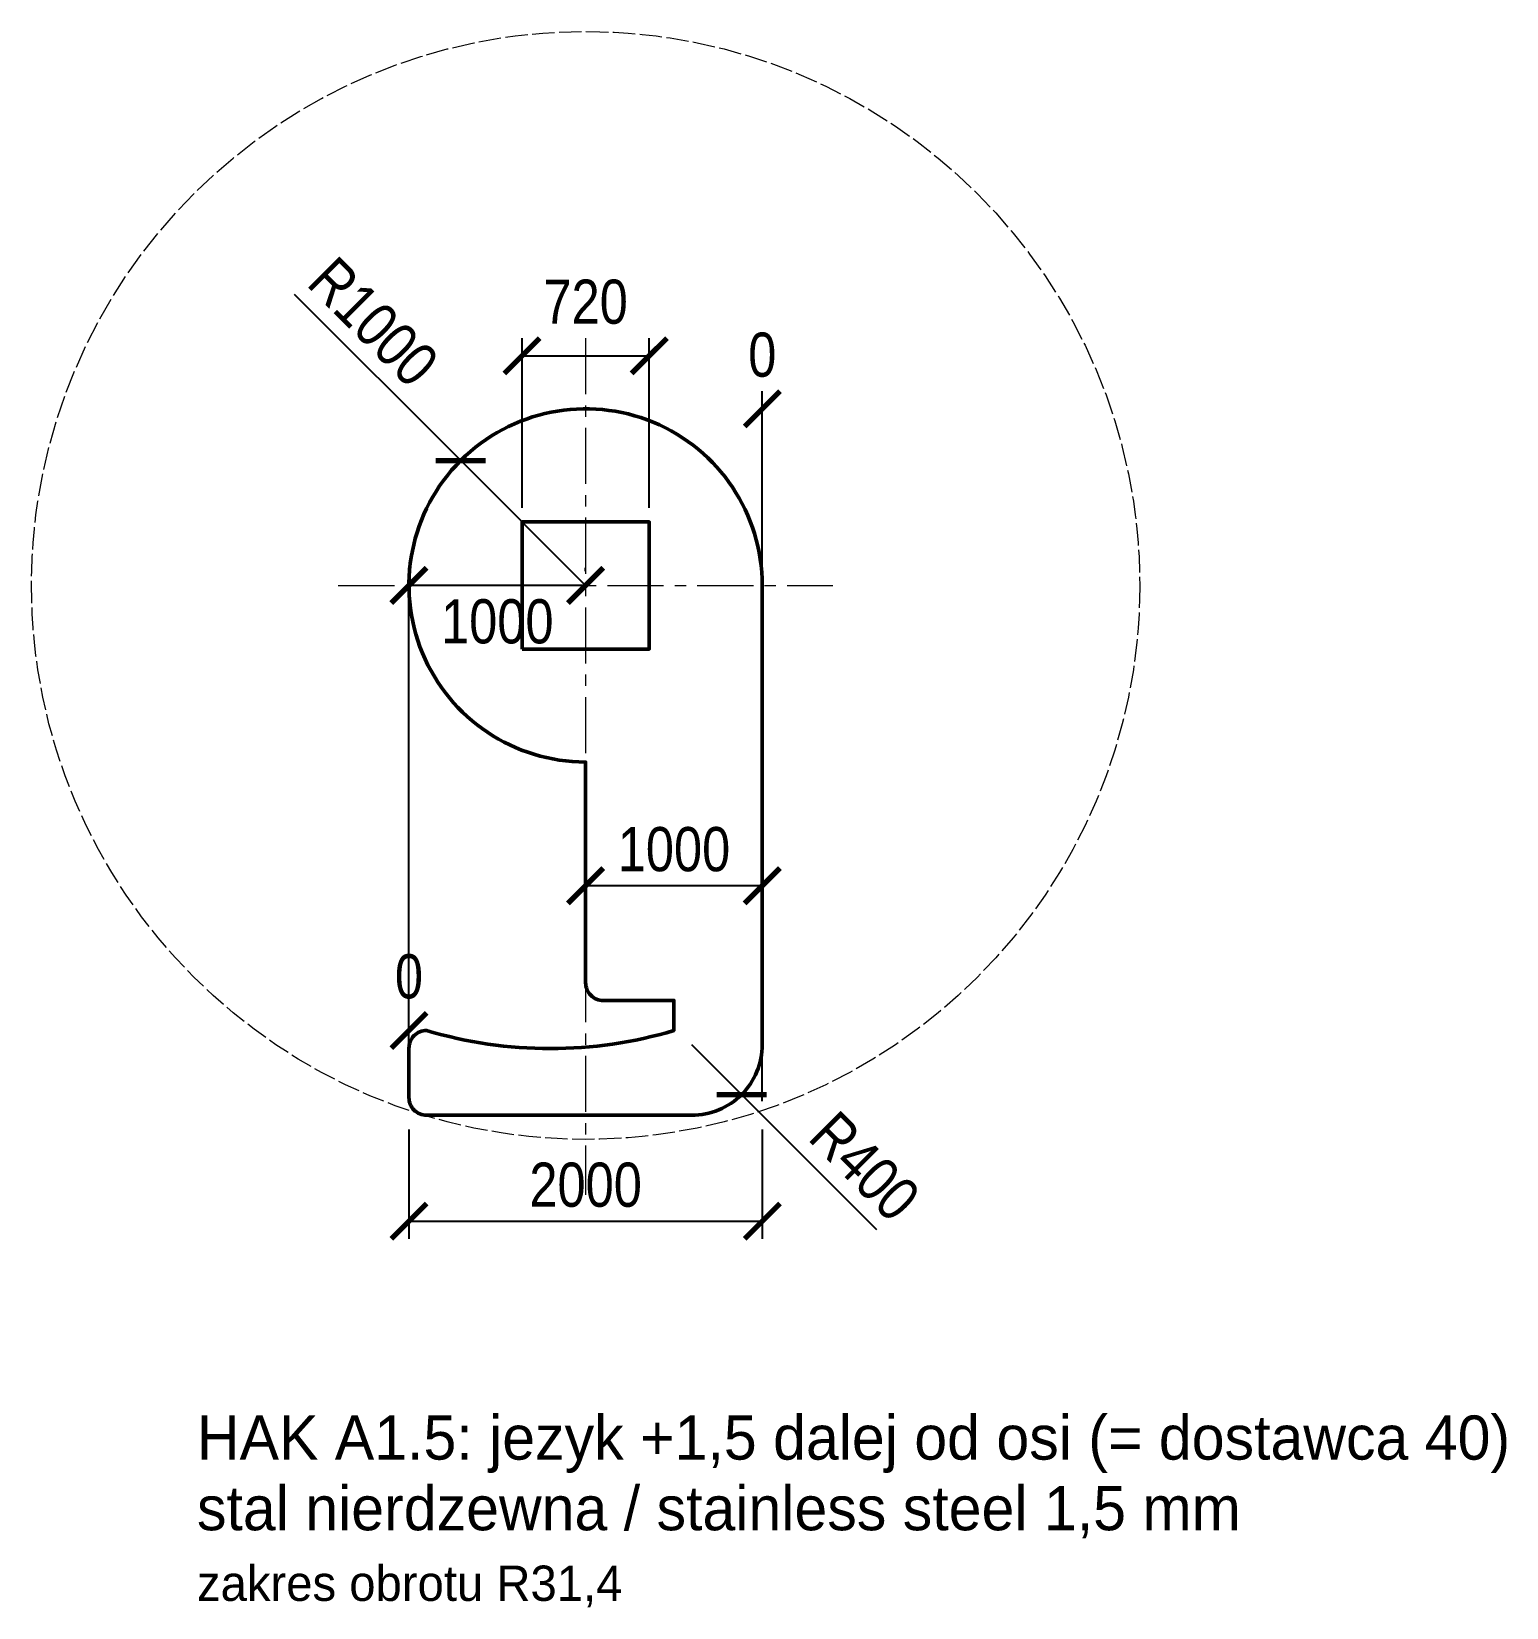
# Model space of a CAD drawing. Header units: millimetres. Extents: x -31.4 to 52.1, y -57.9 to 31.4.
import ezdxf

# ---------------------------------------------------------------- set-up
doc = ezdxf.new("R2010")
doc.units = ezdxf.units.MM
doc.linetypes.add('CENTER', pattern=[5.08, 3.175, -0.635, 0.635, -0.635])
doc.linetypes.add('DASHED', pattern=[1.524, 1.27, -0.254])
for name, color, linetype, lineweight in [('KONTUR', 7, 'Continuous', 50), ('OPISY', 2, 'Continuous', 18), ('OSIE', 1, 'CENTER', 18), ('OTWOR', 7, 'Continuous', 50), ('WYMIARY', 3, 'Continuous', 18), ('ZAKRES_OBROTU', 8, 'DASHED', 13)]:
    doc.layers.add(name, color=color, linetype=linetype, lineweight=lineweight)
doc.styles.add('OpenSansCondensed-Light', font='OpenSansCondensed-Light.ttf')
doc.dimstyles.new('HAK', dxfattribs={"dimtxt": 2.5, "dimasz": 2, "dimexe": 1, "dimexo": 0.8, "dimgap": 0.8, "dimtad": 1, "dimdec": 1, "dimlfac": 100, "dimtxsty": 'OpenSansCondensed-Light', "dimblk": 'ARCHTICK', "dimcen": 2.5, "dimazin": 3, "dimtfac": 0.5, "dimtmove": 2, "dimatfit": 3})

# ---------------------------------------------------------------- blocks, each defined once
blk = doc.blocks.new('_ARCHTICK')
at = {"color": 0, "linetype": 'ByBlock', "const_width": 0.15}
blk.add_lwpolyline([(-0.5, -0.5), (0.5, 0.5)], dxfattribs=at)

msp = doc.modelspace()

# ---------------------------------------------------------------- linework, layer by layer
at = {"layer": 'KONTUR'}
msp.add_lwpolyline([(10, 0), (10, -26, -0.4142136), (6, -30), (-9, -30, -0.4142136), (-10, -29), (-10, -26.2, -0.4142136), (-9, -25.2, 0.1467143), (5, -25.2), (5, -23.5), (1, -23.5, -0.4142136), (0, -22.5), (0, -10, -2.4142136)], format="xyb", close=True, dxfattribs=at)
at = {"layer": 'OSIE'}
for p, q in [((0, 14), (0, -34.5)), ((-14, 0), (14, 0))]:
    msp.add_line(p, q, dxfattribs=at)
at = {"layer": 'OTWOR'}
msp.add_lwpolyline([(-3.6, -3.6), (3.6, -3.6), (3.6, 3.6), (-3.6, 3.6)], close=True, dxfattribs=at)
at = {"layer": 'ZAKRES_OBROTU'}
msp.add_circle((0, 0), 31.3647, dxfattribs=at)

# ---------------------------------------------------------------- texts
at = {"layer": 'OPISY'}
for s, p in [('HAK A1.5: jezyk +1,5 dalej od osi (= dostawca 40)', (-22, -49.5)), ('stal nierdzewna / stainless steel 1,5 mm', (-22, -53.5))]:
    msp.add_text(s, height=2.5, dxfattribs=at).set_placement(p)
at = {"layer": 'ZAKRES_OBROTU'}
msp.add_text('zakres obrotu R31,4', height=2, dxfattribs=at).set_placement((-22, -57.5))

# ---------------------------------------------------------------- dimensions: what is measured, and where the dimension line sits
at = {"layer": 'WYMIARY'}
for center, mpoint in [((0, 0), (-7.0711, 7.0711)), ((6, -26), (8.8284, -28.8284))]:
    msp.add_radius_dim(center=center, mpoint=mpoint, dimstyle='HAK', dxfattribs=at).render()
for base, p1, p2 in [((-3.6, 13), (-3.6, 3.6), (3.6, 3.6)), ((17, 10), (10, 10), (10, -30)), ((-16, 0), (0, 0), (-10, -25.2)), ((0, -17), (0, -15), (10, -15)), ((-16, -25.2), (-10, -25.2), (-10, -30)), ((-10, -36), (-10, -30), (10, -30))]:
    msp.add_linear_dim(base=base, p1=p1, p2=p2, dimstyle='HAK', dxfattribs=at).render()

doc.saveas('drawing.dxf')
